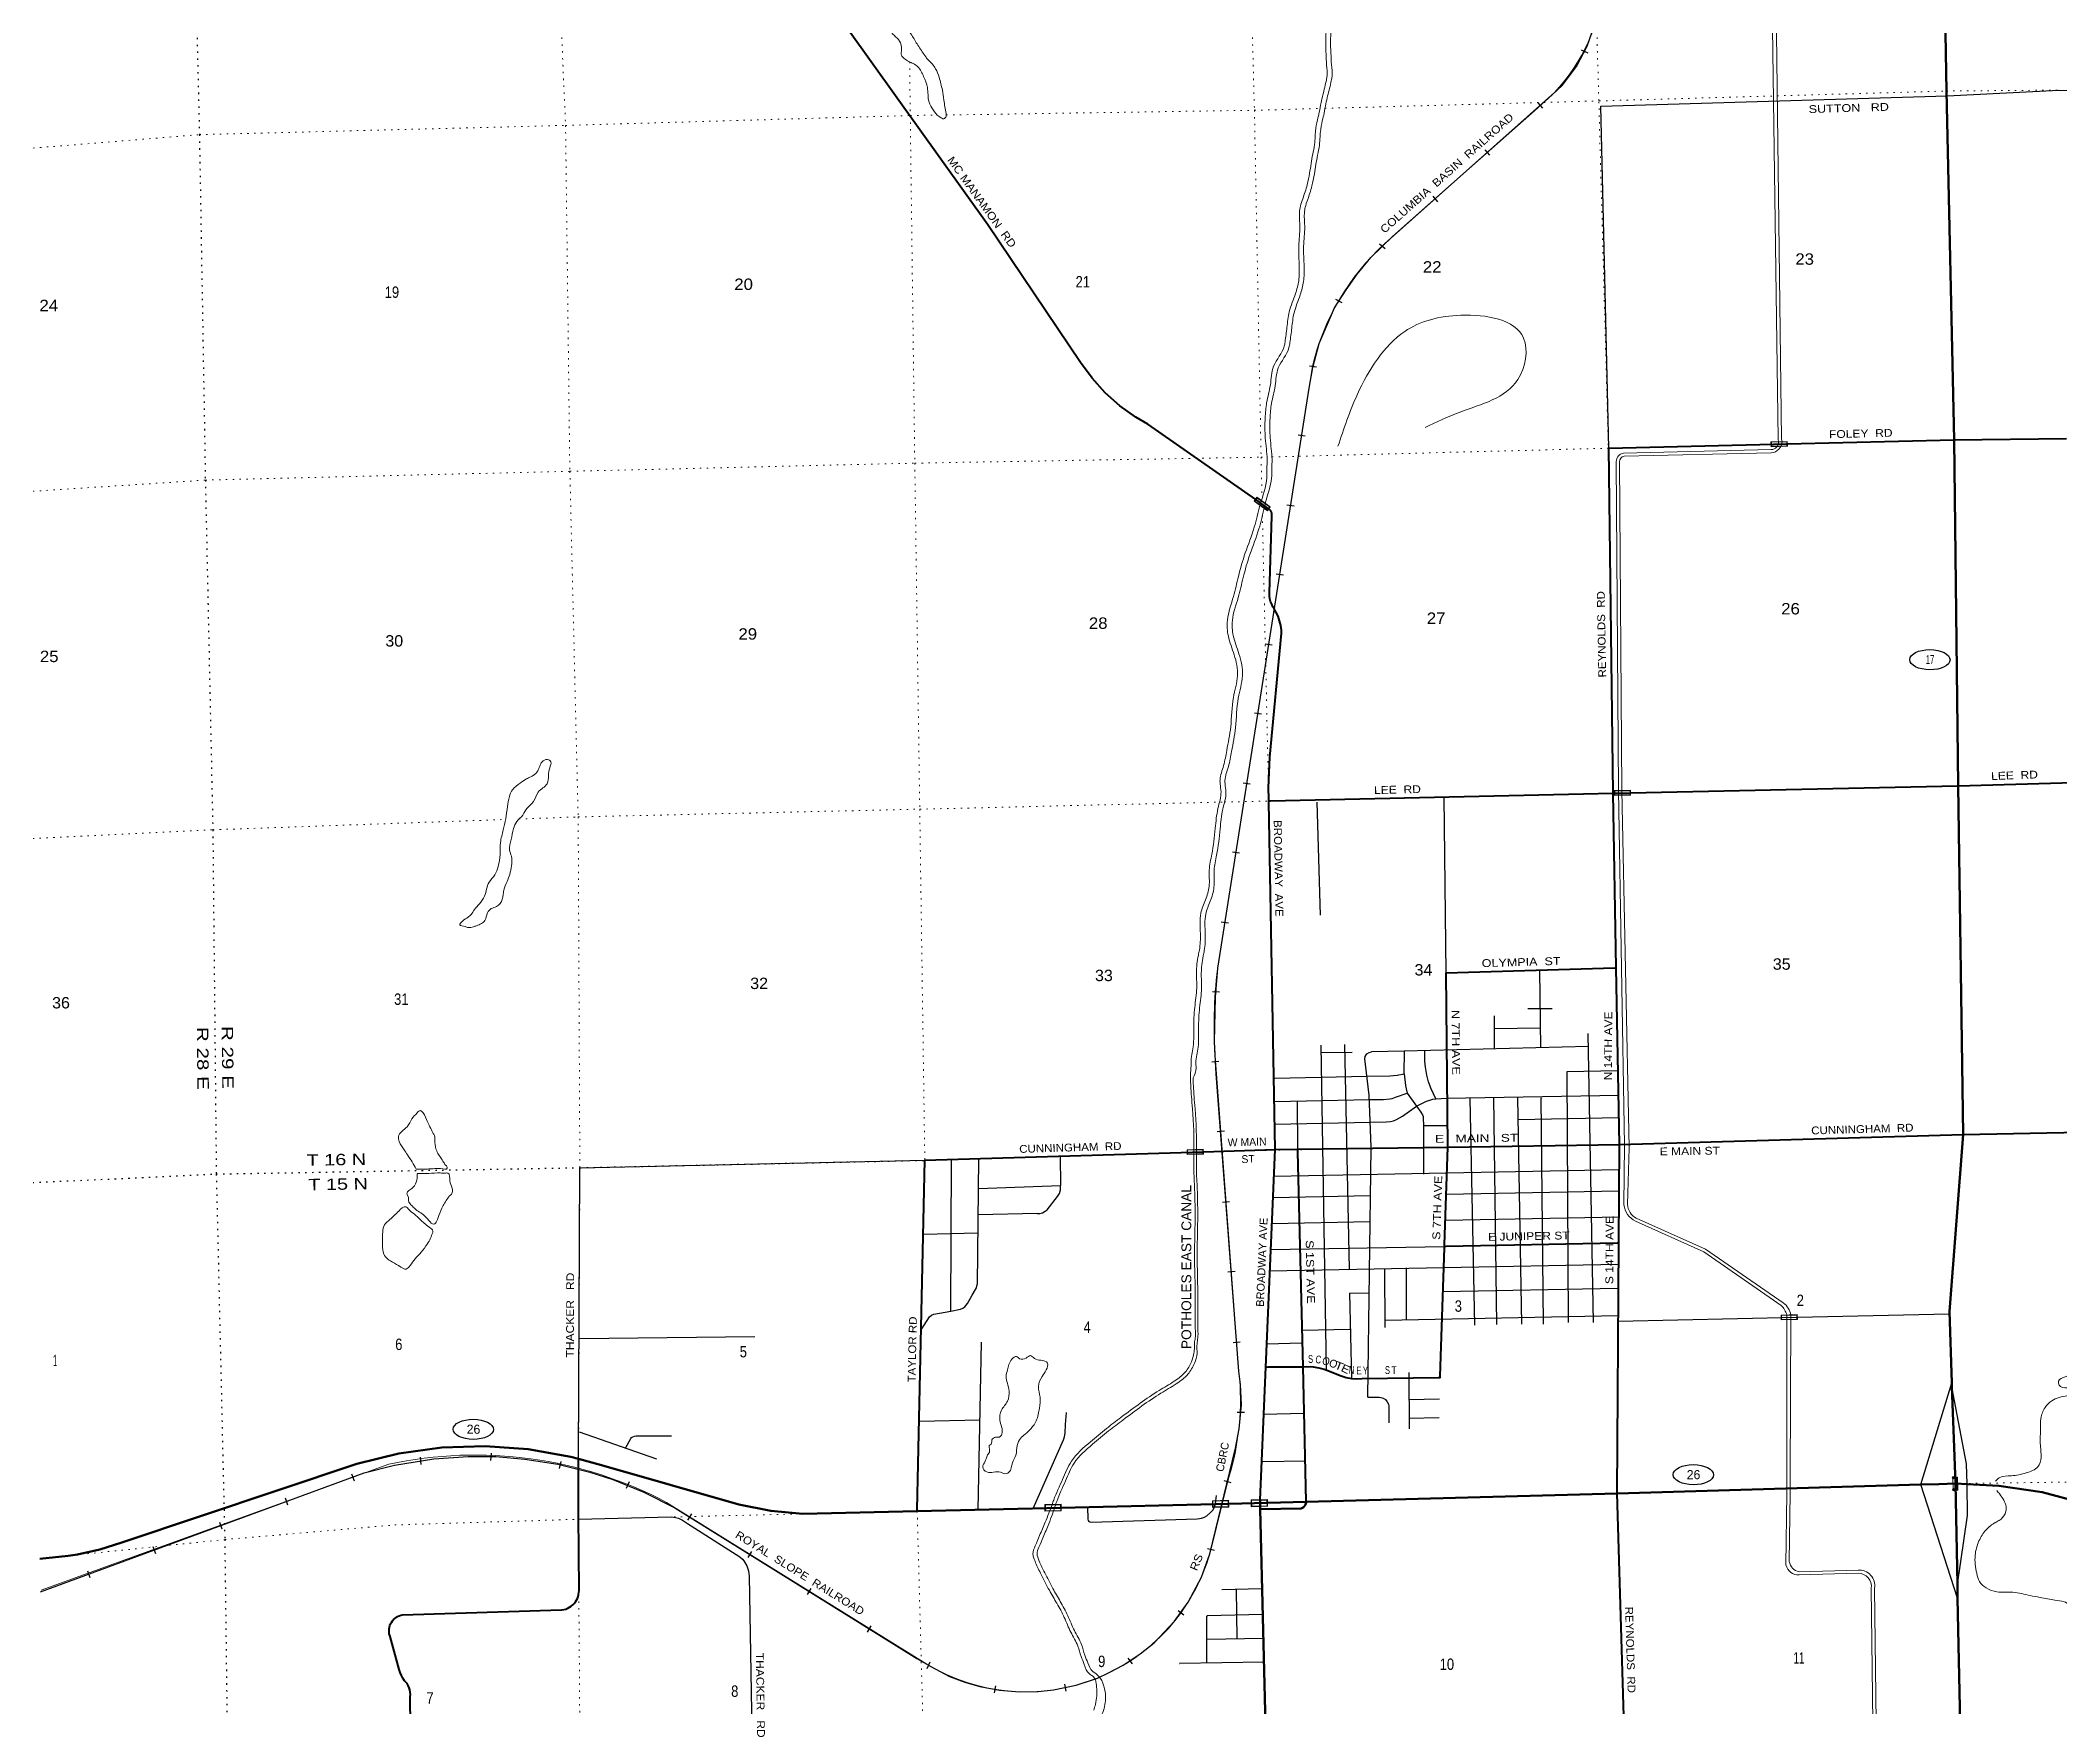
# Model space of a CAD drawing. Header units: feet. Extents: x 250644 to 505285, y -364975 to -177792.
# Drawn here: x 439955 to 470921, y -250820 to -225267 of the extents above; entities that cross this region are included whole.
import ezdxf
from ezdxf.enums import TextEntityAlignment as Align

# ---------------------------------------------------------------- set-up
doc = ezdxf.new("R2010")
doc.units = ezdxf.units.FT
doc.header["$LTSCALE"] = 70
doc.header["$PDMODE"] = 32
doc.header["$PDSIZE"] = 35
doc.linetypes.add('DOTTED', pattern=[1.5, 0.3, -1.2])
for name, color, linetype, lineweight in [('17', 7, 'Continuous', 25), ('23', 7, 'Continuous', 70), ('24', 7, 'Continuous', 25), ('26', 7, 'Continuous', 40), ('29', 7, 'Continuous', 25), ('31', 7, 'Continuous', 13), ('34', 7, 'Continuous', 25), ('39', 7, 'Continuous', 13), ('59', 7, 'Continuous', 13), ('6', 7, 'DOTTED', 25), ('61', 7, 'Continuous', 13), ('7', 7, 'DOTTED', 13)]:
    doc.layers.add(name, color=color, linetype=linetype, lineweight=lineweight)
for name, color, linetype in [('27', 7, 'Continuous'), ('30', 7, 'Continuous'), ('41', 7, 'Continuous')]:
    doc.layers.add(name, color=color, linetype=linetype)

msp = doc.modelspace()

# ---------------------------------------------------------------- linework, layer by layer
at = {"layer": '17'}
for centre in [(468931.8, -234764.68), (446593.51, -246567.73), (465303.78, -247263.91)]:
    msp.add_ellipse(centre, major_axis=(309.24, -1), ratio=0.500121, dxfattribs=at)
at = {"layer": '23'}
for p, q in [((469365.12, -236698.8), (469301.55, -231390.27)), ((469353.14, -248944.88), (469321.95, -247400.13)), ((458663.09, -247791.36), (458659.6, -247647.97)), ((459366.44, -247678.42), (464134.41, -247550.93)), ((459366.44, -247678.42), (459366.68, -247675.15)), ((458791.84, -253085.97), (458663.09, -247791.36))]:
    msp.add_line(p, q, dxfattribs=at)
for points in [[(469301.55, -231390.27), (469185.51, -226043.55), (469155, -224273.24)], [(469442.99, -242048.01), (469365.12, -236699.06), (469365.12, -236698.8)], [(469268.12, -245856.04), (469229.98, -244762.19), (469442.99, -242048.01)], [(469297.9, -246710.21), (469270.28, -245918.01), (469268.12, -245856.04)], [(469071.41, -247407.41), (469321.95, -247400.13), (469297.9, -246710.21)], [(439946.08, -248551.77), (440378.82, -248505.46), (440522.02, -248486.02), (440868.21, -248412.71), (441204.84, -248303.62), (444808.71, -247097.35), (445453.23, -246937.98), (446110.88, -246846.85), (446774.45, -246824.97), (447436.67, -246872.57), (448090.29, -246989.13), (448208.5, -247021.49)], [(453401.45, -247822.41), (451648.96, -247863.87), (451154.95, -247817.72), (450663.95, -247719.53), (448560.5, -247117.88), (448208.5, -247021.49)], [(464134.41, -247550.93), (468792.16, -247415.53), (469071.41, -247407.41)], [(471362.97, -247723.59), (471301.19, -247703.51), (470653.26, -247533.35), (469991.1, -247431.86), (469502.36, -247408.68), (469321.95, -247400.13)], [(453401.45, -247822.41), (455606.95, -247769.95), (458179.72, -247708.75), (458773.05, -247694.29), (459366.44, -247678.42)], [(458663.09, -247791.36), (459287.29, -247780.01), (459298.45, -247775.81), (459309.11, -247770.47), (459319.16, -247764.04), (459328.47, -247756.6), (459336.96, -247748.23), (459344.53, -247739.01), (459351.09, -247729.05), (459356.58, -247718.47), (459360.93, -247707.36), (459364.09, -247695.86), (459366.03, -247684.1), (459366.44, -247678.42)], [(469429.98, -252751.12), (469429.98, -252750.92), (469357.44, -249157.84), (469353.14, -248944.88)]]:
    msp.add_lwpolyline(points, dxfattribs=at)
at = {"layer": '24'}
for p, q in [((468792.16, -247415.53), (469268.12, -245856.04)), ((469357.44, -249157.84), (468792.16, -247415.53))]:
    msp.add_line(p, q, dxfattribs=at)
for points in [[(469502.36, -247408.68), (469491.43, -247095.08), (469270.28, -245918.01)], [(469353.14, -248944.88), (469508.83, -247889.56), (469502.36, -247408.68)]]:
    msp.add_lwpolyline(points, dxfattribs=at)
at = {"layer": '26'}
for p, q in [((466744.41, -231453.68), (469301.55, -231390.27)), ((469301.55, -231390.27), (471025.77, -231372.16)), ((464074.87, -236812.22), (464342.34, -236806.49)), ((464122.64, -239488.12), (464074.87, -236812.22)), ((469365.12, -236698.8), (471132.77, -236646.84)), ((464171.07, -242201.32), (464122.64, -239488.12)), ((464171.07, -242201.32), (469442.99, -242048.01)), ((469442.99, -242048.01), (471242.58, -242012.59)), ((458747.17, -245611.86), (458890.64, -242276.18)), ((464134.41, -247550.93), (464160.74, -243708.78)), ((458659.6, -247647.97), (458747.17, -245611.86)), ((459366.68, -247675.15), (459318.27, -245606.84))]:
    msp.add_line(p, q, dxfattribs=at)
for points in [[(458592.09, -232306.49), (456935.9, -231151.96), (456754.27, -231044.74), (456510.21, -230869.63), (456285.79, -230669.97), (456083.48, -230447.95), (455905.48, -230205.99), (454482.34, -228095), (451997.73, -224619.54)], [(464074.87, -236812.22), (464007.39, -231521.56), (466744.41, -231453.68)], [(458792.69, -236931.37), (458792.06, -236897.37), (458787.86, -236729.36), (458810.82, -236259.06), (458988.46, -234358.17), (458986.35, -234313.7), (458976.67, -234240.41), (458959.38, -234168.53), (458934.68, -234098.86), (458877.73, -233984.47), (458857.46, -233952.43), (458837.61, -233913.02), (458821.98, -233871.75), (458810.76, -233829.08), (458804.06, -233785.46), (458801.95, -233741.39), (458842.09, -232561.21), (458839.33, -232541.75), (458837.71, -232518.04), (458832.21, -232500.63), (458823.06, -232484.15), (458811.16, -232467.66), (458801.09, -232454.84), (458592.09, -232306.49)], [(458792.69, -236931.37), (458817.69, -236930.81), (464074.87, -236812.22)], [(464342.34, -236806.49), (469356.12, -236699.06), (469365.12, -236698.8)], [(458890.64, -242276.18), (458792.98, -236947.37), (458792.69, -236931.37)], [(461538.5, -242238.64), (461538.83, -242228.64), (461511.02, -239566.17), (464098.44, -239488.85), (464122.64, -239488.12)], [(453401.45, -247822.41), (453401.99, -247797.41), (453518.31, -242442.14), (457790.51, -242310.16)], [(457790.51, -242310.16), (458890.64, -242276.18), (459240.2, -242271.22)], [(459240.2, -242271.22), (461538.5, -242238.64), (464171.07, -242201.32)], [(459318.27, -245606.84), (459241.13, -242310.63), (459240.2, -242271.22)], [(461487.9, -243761.68), (461515.91, -243759.13), (464134.88, -243709.28), (464160.74, -243708.78), (464171.07, -242201.32)], [(461487.9, -243761.68), (461488.8, -243734.61), (461538.5, -242238.64)], [(459318.27, -245606.84), (459426.78, -245605.89), (459475.73, -245609.7), (459560.21, -245623.34), (459642.79, -245645.73), (459722.59, -245676.63), (459889.77, -245744.08), (459902.55, -245748.69), (459981.73, -245771.86), (460062.9, -245786.64), (460145.16, -245792.85), (460227.63, -245790.43), (461394.16, -245771.87), (461419.59, -245771.46), (461421.84, -245750.48), (461487.14, -243784.61), (461487.9, -243761.68)], [(458747.17, -245611.86), (458780.65, -245611.57), (459318.27, -245606.84)], [(445662.02, -253427.97), (445623.75, -250697.14), (445627.27, -250668.91), (445628.3, -250633.69), (445625.65, -250598.55), (445619.34, -250563.88), (445609.44, -250530.06), (445596.06, -250497.46), (445579.34, -250466.44), (445557.95, -250443.93), (445540.43, -250422.56), (445513.28, -250383.21), (445490.39, -250341.24), (445472.01, -250297.11), (445458.35, -250251.3), (445316.7, -249744.96), (445311.91, -249730.61), (445305.68, -249705.09), (445302.16, -249679.05), (445301.37, -249652.79), (445303.33, -249626.59), (445308.02, -249600.74), (445315.39, -249575.52), (445325.35, -249551.21), (445337.8, -249528.08), (445352.6, -249506.37), (445369.58, -249486.33), (445388.57, -249468.17), (445409.36, -249452.1), (445431.7, -249438.28), (445455.37, -249426.88), (445480.11, -249418.02), (445505.63, -249411.79), (447946.68, -249337.27), (447952.34, -249336.67), (447982.96, -249331.49), (448012.87, -249323.13), (448041.74, -249311.7), (448069.26, -249297.31), (448095.12, -249280.12), (448119.05, -249260.33), (448140.78, -249238.14), (448160.06, -249213.8), (448176.7, -249187.57), (448190.51, -249159.76), (448201.33, -249130.65), (448209.05, -249100.57), (448213.58, -249069.85), (448214.88, -249038.82), (448206.5, -247872.81), (448208.48, -247030.38), (448208.5, -247021.49)], [(464296.36, -252847.11), (464296.36, -252847.08), (464134.41, -247550.93)]]:
    msp.add_lwpolyline(points, dxfattribs=at)
at = {"layer": '29'}
for p, q in [((461511.02, -239566.17), (461482.87, -236870.69)), ((459528.25, -236947.23), (459578.7, -238681.77)), ((462942.79, -239529.41), (462957.89, -240718.29)), ((462247.3, -240228.4), (462249.38, -240734.24)), ((463141.21, -240117.25), (462767.72, -240119.81)), ((462954.26, -240415.25), (462247.66, -240426.73)), ((463773.88, -244930.21), (463692.79, -240499.44)), ((459591.17, -240677.96), (459672.27, -245654.87)), ((460071.1, -240790.22), (459595.11, -240793.48)), ((459952.16, -240668.03), (460024.17, -244111.81)), ((460871.56, -241115.5), (460873.64, -240769.3)), ((458885.14, -241179.84), (460298.52, -241152.93)), ((463369.11, -241077.75), (464140.47, -241063.06)), ((463387.4, -244930.18), (463369.11, -241077.75)), ((458886.69, -241539.14), (460337.15, -241511.53)), ((460916.85, -241410.03), (461056.84, -241609.81)), ((461357.19, -241496.94), (461520.88, -241490.95)), ((461520.88, -241490.95), (464167.97, -241440.56)), ((461954.36, -244969.08), (461882.13, -241496.09)), ((462288.33, -244962.38), (462245.75, -241479.89)), ((462674.24, -244955.13), (462611.48, -241481.8)), ((462611.15, -241816.36), (464168.01, -241786.72)), ((458887.06, -241886.69), (460350.71, -241858.83)), ((461167.49, -241915.21), (461165.59, -242655.45)), ((461535.53, -241912.69), (461167.49, -241915.21)), ((453915.75, -244753.31), (453926.27, -242429.54)), ((455595.72, -242377.96), (455598.39, -242830.59)), ((458872.96, -242684.35), (464166.5, -242583.59)), ((454340.12, -242873.84), (455598.4, -242830.59)), ((458859.02, -243011.38), (460353.85, -242982.92)), ((461515.64, -242960.81), (464162.73, -242910.42)), ((455242.44, -243260.04), (454334.55, -243278.77)), ((458841.85, -243410.56), (460348.62, -243381.88)), ((461505.18, -243359.87), (464171.61, -243309.11)), ((453496.87, -243573.57), (454328.91, -243552.25)), ((458824.65, -243810.36), (461487.9, -243761.68)), ((458804.8, -244134.68), (464153.76, -244032.86)), ((460569.37, -244101.51), (460573.11, -245006.94)), ((460898.33, -244088.85), (460901.63, -244889.9)), ((460031.86, -244479.27), (460332.79, -244473.54)), ((460031.86, -244479.27), (460059.18, -245785.94)), ((461466.88, -244451.94), (464143.35, -244401)), ((460577.26, -244891.38), (464152.97, -244823.31)), ((448223.46, -245173.68), (450909.94, -245144.03)), ((454337.95, -247800.13), (454386.84, -245232.57)), ((458758.45, -245256.23), (459306.05, -245240.3)), ((459307.19, -245045.26), (460036.26, -245030.79)), ((460939.99, -245698.13), (460943.54, -246560.67)), ((460941.68, -246107.69), (461410.86, -246098.76)), ((453434.16, -246440.02), (454362.35, -246422.02)), ((458708.78, -246334.61), (459334.4, -246322.07)), ((460942.72, -246395.49), (461408.54, -246386.62)), ((448215.92, -246607.54), (449401.64, -247019.19)), ((455178.49, -247780.14), (455643.58, -246730.69)), ((458699.59, -247062.76), (459351.38, -247049.69)), ((448206.47, -247943.87), (449630.54, -247911.56)), ((456015.38, -247756.96), (456016.81, -247946.65)), ((456067.51, -247989.2), (457693.76, -247941.45)), ((450826.76, -248817.61), (450880.35, -252060.61)), ((458681.71, -249013.12), (458070.87, -249027.59)), ((458308.36, -249780.78), (458297.39, -249021.41)), ((457845.47, -250148.88), (457843.84, -249428.87)), ((458711.3, -249773.84), (457845.56, -249788.75))]:
    msp.add_line(p, q, dxfattribs=at)
for points in [[(464007.39, -231521.56), (463885.93, -226277.52), (469196.32, -226118.7), (470914.65, -226028.93)], [(470914.65, -226028.93), (474595.5, -226172.03), (480119.26, -226242.89)], [(460265.84, -240888.24), (460270.42, -240851.86), (460284.84, -240823.03), (460299.25, -240808.61), (460332.18, -240788.02), (460367.5, -240780.95)], [(460313.32, -246076.65), (460363.43, -242251.55), (460365.33, -242233.42), (460334.54, -241444.67), (460265.84, -240888.24)], [(463695.26, -240696.88), (460871.09, -240769.37), (460367.5, -240780.95)], [(461357.19, -241496.94), (461283.29, -241344.12), (461244.17, -241239.08), (461215.35, -241138.15), (461194.77, -241014.58), (461188.59, -240919.83), (461184.47, -240765.36)], [(460298.52, -241152.93), (460651.28, -241144.33), (460762.45, -241134.04), (460871.56, -241115.5)], [(460871.56, -241115.5), (460890.08, -241296.75), (460900.38, -241348.24), (460916.85, -241410.03)], [(459240.54, -242285.63), (459240.27, -242274.15), (459231.88, -241535.59), (459233.87, -241531.55)], [(460337.15, -241511.53), (460550.4, -241510.95), (460649.22, -241500.65), (460686.28, -241492.41), (460735.68, -241475.94), (460916.85, -241410.03)], [(461056.84, -241609.81), (461213.29, -241535.67), (461262.7, -241517.13), (461308.51, -241504.78), (461357.19, -241496.94)], [(463003.7, -244955.73), (462971.2, -241485.75), (462971.22, -241489.78)], [(460350.71, -241858.83), (460593.64, -241852.85), (460659.51, -241848.73), (460706.86, -241836.37), (460750.09, -241817.84), (460842.73, -241764.29), (461056.84, -241609.81)], [(461056.84, -241609.81), (461127.35, -241702.51), (461151.53, -241743.69), (461159.26, -241772.53), (461161.32, -241792.1), (461167.49, -241915.21)], [(448208.54, -247005.38), (448228.06, -242555.3), (453518.31, -242442.14)], [(454342.63, -242416.67), (454319.31, -244347.43), (454319.31, -244347.43)], [(455242.44, -243260.04), (455283.26, -243257.52), (455324.44, -243245.16), (455363.55, -243222.5), (455392.38, -243201.91), (455555.01, -242995.94), (455585.89, -242948.57), (455598.25, -242892.96), (455598.4, -242830.59)], [(453915.75, -244753.31), (454065.55, -244724), (454102.6, -244711.64), (454129.37, -244686.93), (454172.6, -244635.43), (454246.71, -244509.79), (454294.06, -244423.29), (454308.48, -244396.51), (454319.31, -244347.43)], [(453462.34, -245041.19), (453589.98, -244843.46), (453618.81, -244818.75), (453657.92, -244800.21), (453915.75, -244753.31)], [(464152.59, -244906.35), (466897.17, -244846.9), (469228.17, -244796.41)], [(460313.32, -246076.65), (460483.53, -246074.12), (460512.35, -246078.24), (460548.38, -246091.62), (460582.35, -246112.22), (460609.11, -246146.21), (460628.67, -246182.25), (460634.84, -246210.06), (460635.87, -246470.6)], [(455643.58, -246730.69), (455660.54, -246680.7), (455668.26, -246625.1), (455676.5, -246495.34), (455688.85, -246312.02)], [(448930.02, -246855.76), (449007.23, -246706.43), (449020.61, -246693.04), (449039.14, -246682.74), (449065.9, -246672.45), (449092.67, -246669.36), (449634.12, -246669.36)], [(457693.76, -247941.45), (457730.59, -247937.13), (457763.53, -247929.92), (457806.76, -247915.5), (457844.85, -247892.84), (457905.58, -247840.32), (457934.41, -247806.34), (457953.96, -247770.29), (457974.55, -247708.5), (457981.76, -247665.25), (457992.05, -247581.83)], [(449630.54, -247911.56), (449694.85, -247919.61), (449741.18, -247931.97), (449799.85, -247960.81), (449881.17, -248010.24), (450679.97, -248521.05), (450720.11, -248558.13), (450740.7, -248584.91), (450787.02, -248661.11), (450812.76, -248739.38), (450826.76, -248817.61)], [(456016.81, -247946.65), (456021.33, -247965.96), (456034.71, -247981.41), (456048.09, -247987.59), (456067.51, -247989.2)], [(458702.39, -249407.51), (457849.87, -249428.84), (457847.87, -249430.86)], [(458720.1, -250136), (457426.17, -250157.83), (457428.17, -250157.82)]]:
    msp.add_lwpolyline(points, dxfattribs=at)
at = {"layer": '31'}
for p, q in [((466648.51, -244814.45), (466898.44, -244808.63)), ((466898.44, -244808.63), (466900.19, -244883.61))]:
    msp.add_line(p, q, dxfattribs=at)
msp.add_lwpolyline([(466900.19, -244883.61), (466650.26, -244889.43), (466648.51, -244814.45)], dxfattribs=at)
msp.add_lwpolyline([(466658.06, -244881.24), (466656.69, -244822.25), (466890.63, -244816.81), (466892, -244875.8)], close=True, dxfattribs=at)
at = {"layer": '34'}
for p, q in [((463585.29, -225409.32), (463684.1, -225459.04)), ((462918.63, -226223.1), (462992.16, -226305.73)), ((462105.75, -226942.95), (462179.28, -227025.58)), ((461306.49, -227657.66), (461380.02, -227740.29)), ((460493.16, -228386.72), (460576.22, -228459.78)), ((459818.79, -229233.7), (459915.53, -229287.32)), ((459417.74, -230255.38), (459527, -230272.58)), ((459242.68, -231314.96), (459351.94, -231332.16)), ((459071.31, -232387.15), (459180.57, -232404.34)), ((458907.21, -233446.73), (459016.47, -233463.92)), ((458735.84, -234518.91), (458845.1, -234536.11)), ((458571.73, -235578.49), (458681, -235595.69)), ((458400.36, -236650.68), (458509.63, -236667.87)), ((458236.26, -237710.26), (458345.53, -237727.45)), ((458064.89, -238782.44), (458174.16, -238799.64)), ((457929, -239851.82), (458039.5, -239856.83)), ((457919.33, -240930.29), (458029.63, -240921.94)), ((458002.91, -241999.24), (458113.2, -241990.89)), ((458082.31, -243082.13), (458192.6, -243073.77)), ((458165.88, -244151.08), (458276.18, -244142.72)), ((458245.28, -245233.96), (458355.57, -245225.61)), ((458308.29, -246303.17), (458418.9, -246302.97)), ((445778.38, -246996.68), (445788.84, -247106.8)), ((446866.91, -246933.9), (446859.06, -247044.23)), ((447935.73, -247060.14), (447909.79, -247167.67)), ((444728.12, -247251.9), (444765.81, -247355.89)), ((448983.63, -247374.07), (448940.31, -247475.84)), ((458103.16, -247354.06), (458210.45, -247380.96)), ((443706.44, -247619.48), (443744.14, -247723.47)), ((442701.45, -247991.04), (442739.14, -248095.02)), ((449937.95, -247866.18), (449879.59, -247960.14)), ((441681.45, -248365.9), (441719.14, -248469.89)), ((450859.89, -248441.3), (450801.53, -248535.26)), ((457853.39, -248395.99), (457960.68, -248422.89)), ((440675.58, -248736.19), (440713.28, -248840.18)), ((451771.59, -249007.77), (451713.22, -249101.73)), ((452690.59, -249582.89), (452632.23, -249676.85)), ((457401.81, -249345.95), (457490.5, -249412.04)), ((453597.26, -250140.81), (453546.67, -250239.18)), ((456630.11, -250077.9), (456700.32, -250163.38)), ((454602.28, -250501.27), (454580.73, -250609.76)), ((455658.63, -250475.49), (455680.83, -250583.85))]:
    msp.add_line(p, q, dxfattribs=at)
at = {"layer": '34', "lineweight": 13}
for p, q in [((463175.33, -226066.29), (460568.72, -228385.78)), ((459462.56, -230261.86), (458008.15, -239503.95)), ((445297.04, -247102.57), (439965.31, -249035.33)), ((458182.91, -247301.64), (457892.36, -248460.55)), ((453549.97, -250168.21), (449556.55, -247687.7))]:
    msp.add_line(p, q, dxfattribs=at)
at = {"layer": '34'}
msp.add_lwpolyline([(439955.83, -249058.19), (444919.11, -247237.13), (445386.22, -247116.65), (445988.42, -247018.55), (446515, -246982.12), (446939.32, -246983.52), (447384.68, -247022.76), (447891.65, -247104.04), (448383.21, -247223.15), (448733.33, -247338.07), (449210.88, -247532.85), (449682.76, -247772.59), (453397.41, -250083.33), (453609.74, -250206.63), (453896.97, -250356.98), (454130.02, -250444.16), (454363.89, -250511.43), (454662.89, -250569.58), (454972.4, -250593.4), (455258.1, -250587.8), (455489.8, -250562.73), (455841.4, -250491.8), (456164.21, -250381.79), (456336.47, -250303.31), (456560.54, -250185.59), (456818.24, -250010.42), (457033.91, -249842.26), (457346.22, -249510.13), (457556.29, -249215.85), (457762.16, -248833.27), (457890.71, -248478.75), (458280.5, -246854.4), (458340.56, -246561.65), (458374.18, -246194.49), (458359.47, -245882.68), (458335.54, -245676.8), (457988.34, -241115.2), (457963.19, -240624.75), (457977.9, -239938.77), (458010.08, -239494.49), (459411.08, -230598.32), (459467.99, -230283.17), (459567.43, -229914.6), (459802.71, -229370.87), (459977.78, -229091.99), (460150.03, -228849.55), (460358.71, -228598.7), (460690.62, -228274.99), (461867.04, -227232.35), (462865.6, -226345.28), (463137.97, -226102.15), (463291.35, -225958.49), (463509.82, -225667), (463677.88, -225353.09), (463750.7, -225137.29)], dxfattribs=at)
at = {"layer": '34', "lineweight": 13}
msp.add_lwpolyline([(457976.26, -240906.89), (457974.29, -240912.94), (458336.14, -245690.69)], dxfattribs=at)
for centre, radius, start, end in [((461102.45, -224122.39), 2841.76, 316.83923, 354.48505), ((463088.35, -231135.53), 3729.57, 132.49946, 166.45228), ((465071.38, -240378.59), 7117.18, 172.94098, 184.30575), ((454274.85, -246117.15), 4083.62, 343.13855, 5.99444), ((446622.18, -253252.37), 6290.95, 62.19641, 102.16003), ((455070.82, -247660.62), 2932.74, 238.76328, 344.17153)]:
    msp.add_arc(centre, radius, start, end, dxfattribs=at)
msp.add_spline([(459854.43, -231491.44), (460153.92, -230692.52), (460877.7, -229731.33), (461738.74, -229481.66), (462699.62, -229831.19), (462612.26, -230467.83), (461726.26, -230967.15), (461189.67, -231204.33)], degree=3, dxfattribs=at)
at = {"layer": '39'}
for p, q in [((466498.8, -231543.36), (464233.57, -231595.54)), ((466499.95, -231593.35), (464241.54, -231645.37)), ((464121.15, -231725.87), (464154.99, -236770.55)), ((464171.17, -231728.29), (464204.99, -236769.38)), ((466927.53, -248750.67), (467831.64, -248725.31)), ((466928.93, -248800.65), (467833.04, -248775.29)), ((468033.33, -249003.56), (468069.25, -252018.18)), ((468083.33, -249002.96), (468119.25, -252017.58))]:
    msp.add_line(p, q, dxfattribs=at)
for points in [[(466508.23, -224327.44), (466606.82, -231383.74), (466610.7, -231421.47)], [(466570.73, -224326.39), (466656.82, -231383.17), (466665.7, -231418.28)], [(464154.99, -236770.55), (464247.15, -242208.72), (464240.61, -243123.03)], [(464204.99, -236769.38), (464317.91, -242253.18), (464295.77, -243118.55)], [(464414.8, -243377.02), (465466.87, -243848.14), (466651.89, -244667.18)], [(464429.07, -243328.64), (465491.51, -243804.39), (466684.08, -244628.65)], [(466738.62, -244811.74), (466739.45, -247342.64), (466737.16, -247549.31), (466725.05, -248644.85)], [(466797.47, -244814.03), (466789.45, -247343.03), (466787.17, -247549.24), (466775.63, -248592.83)]]:
    msp.add_lwpolyline(points, dxfattribs=at)
for centre, radius, start, end in [((464255.75, -231728.32), 134.62, 99.4833, 178.95593), ((466489.88, -231422.86), 120.83, 274.23533, 0.65978), ((466482.08, -231410.43), 183.79, 275.57961, 357.55491), ((464251.01, -231724.72), 79.92, 96.80279, 182.55806), ((464561.45, -243089.72), 322.56, 185.92691, 242.95887), ((464535.1, -243114.03), 239.38, 181.08236, 243.70708), ((466517.61, -244857.83), 283.26, 8.89666, 54.0075), ((466376.31, -244930.8), 381.37, 18.19214, 43.72997), ((466915.93, -248606.36), 194.72, 191.39956, 273.82813), ((466961.09, -248566.36), 187.34, 188.12175, 259.68095), ((467844.11, -248966.91), 241.92, 351.42898, 92.9557), ((467830.48, -248979.54), 204.27, 353.24684, 89.28226)]:
    msp.add_arc(centre, radius, start, end, dxfattribs=at)
for points in [[(459739.14, -224465.15), (459698.78, -224677.63), (459688.34, -224951.4), (459667.72, -225201.08), (459666.35, -225309.76), (459666.77, -225380.2), (459671.3, -225466.71), (459680.38, -225643.77), (459687.41, -225812.78), (459677.71, -225871.2), (459652.26, -225984.05), (459595.39, -226221.87), (459568.12, -226366.93), (459540.69, -226485.83), (459509.56, -226659.09), (459504.02, -226741.64), (459494.7, -226864.46), (459467.45, -227013.55), (459418.92, -227301.62), (459381.8, -227480.96), (459314.74, -227694.68), (459279.24, -227807.59), (459263.75, -227906.29), (459269.04, -228121.61), (459252.73, -228421.58), (459260.62, -228735.49), (459251.86, -228952.9), (459202.78, -229148.4), (459107.98, -229428.7), (459071.22, -229668.41), (459057.81, -229779.18), (459042.4, -229891.97), (459030.72, -229954.43), (458867.78, -230265.31), (458817.21, -230549.37), (458760.56, -230823.41), (458737.83, -231057), (458739.67, -231366.92), (458767.74, -231696.82), (458764.53, -231833.69), (458761.32, -231970.57), (458654.93, -232396.15)], [(459813.82, -224463.68), (459773.4, -224689.03), (459763.22, -224955.92), (459742.68, -225204.64), (459741.35, -225310.01), (459741.76, -225378.01), (459746.2, -225462.83), (459755.3, -225640.29), (459762.67, -225817.41), (459751.35, -225885.6), (459725.32, -226001.02), (459668.76, -226237.53), (459641.55, -226382.29), (459614.18, -226500.9), (459584.11, -226668.26), (459578.83, -226746.99), (459569.19, -226874.07), (459541.32, -227026.52), (459492.65, -227315.46), (459454.48, -227499.83), (459386.29, -227717.15), (459352.47, -227824.75), (459338.89, -227911.22), (459344.09, -228122.73), (459327.78, -228422.68), (459335.66, -228736.06), (459326.49, -228963.65), (459274.79, -229169.58), (459181.12, -229446.53), (459145.53, -229678.6), (459132.2, -229788.76), (459116.46, -229903.95), (459102.37, -229979.28), (458939.59, -230289.86), (458890.87, -230563.54), (458834.82, -230834.67), (458812.85, -231060.42), (458814.65, -231363.51), (458842.81, -231694.51), (458839.51, -231835.45), (458836.1, -231980.68), (458743.79, -232349.48), (458720.65, -232442.73)], [(452971.29, -224599.99), (453098.32, -224784.29), (453167.66, -224956.97), (453305.55, -225167.49), (453398.9, -225321.92), (453506.35, -225482.3), (453536.76, -225526.4), (453575.19, -225568.44), (453684.49, -225702.65), (453737.51, -225833.16), (453786.9, -226030.1), (453811.92, -226182.91), (453843.26, -226386), (453845.54, -226430.27), (453807.58, -226468.72), (453753.19, -226444.89), (453737.05, -226434.92), (453644.01, -226332.82), (453583.02, -226212.42), (453557.58, -225989.17), (453500.33, -225822.46), (453413.04, -225674.03), (453340.4, -225622.13), (453273.89, -225590.31), (453201.27, -225542.43), (453160.81, -225496.38), (453162.31, -225409.83), (453131.38, -225277.18), (453046.46, -225189.11), (452999.86, -225124.98), (452989.6, -225088.82), (452976.82, -224966.12), (452956.03, -224849.51), (452913.46, -224785.36), (452903.34, -224773.34), (452852.65, -224697.16), (452809.3, -224637.66), (452773.1, -224604.82)], [(458654.93, -232396.15), (458570.93, -232734.43), (458432.59, -233127.69), (458328.21, -233486.53), (458251.66, -233792.88), (458159.37, -234157.69), (458172.89, -234405.16), (458263, -234690.42), (458313.12, -235010.13), (458250.78, -235342.56), (458209.24, -235793.62), (458149.11, -236158.24), (458100.23, -236387.96), (458045.28, -236609.66), (458047.66, -236672.03), (458060.4, -236788.69), (458013.7, -237046.57), (457973.29, -237348.69), (457919.4, -237749.5), (457880.64, -237991.23), (457878.11, -238242.82), (457823.05, -238446.41), (457751.94, -238654.11), (457743.71, -238962.09), (457729.15, -239217.77), (457713.53, -239294.33), (457692.26, -239435.34), (457682.97, -239564.2), (457688.18, -239765.42), (457661.78, -240057.4), (457641.56, -240375.5), (457633.44, -240701.58), (457600.7, -240941.27), (457601, -240992.45)], [(458720.65, -232442.73), (458642.86, -232755.96), (458504.03, -233150.63), (458400.63, -233506.1), (458324.4, -233811.17), (458234.88, -234165.01), (458247.26, -234391.61), (458336.22, -234673.22), (458389.21, -235011.27), (458325.14, -235352.93), (458283.68, -235803.17), (458222.83, -236172.15), (458173.33, -236404.79), (458120.63, -236617.4), (458122.5, -236666.52), (458136.14, -236791.36), (458087.81, -237058.23), (458047.62, -237358.66), (457993.6, -237760.44), (457955.58, -237997.58), (457953.01, -238253.15), (457894.81, -238468.37), (457826.61, -238667.57), (457818.65, -238965.22), (457803.72, -239227.45), (457787.4, -239307.43), (457766.86, -239443.64), (457758.04, -239565.93), (457763.27, -239767.83), (457736.57, -240063.16), (457716.5, -240378.81), (457708.31, -240707.61), (457675.73, -240946.15), (457676.41, -241061.58), (457635.14, -241175.76)], [(446563.35, -238672.64), (446611.13, -238597.89), (446686.97, -238508.9), (446766.64, -238389.7), (446835.72, -238177.98), (446923.45, -238062.75), (446972.95, -237937.69), (447003.99, -237750.34), (447010.95, -237567.16), (447054.02, -237375.71), (447091.19, -237204.43), (447118.21, -237017.1), (447147.45, -236863.98), (447193.04, -236759.06), (447315.01, -236655.71), (447409.08, -236592.78), (447475.2, -236560.2), (447513.26, -236539.85), (447581.17, -236471.03), (447612.9, -236398.39), (447648.67, -236331.77), (447730.84, -236295.07), (447783.29, -236328.98), (447765.75, -236421.66), (447746.35, -236538.5), (447725.01, -236667.43), (447591.13, -236794.99), (447519.65, -236940.31), (447419.77, -237041.52), (447354.08, -237146.55), (447262.25, -237247.71), (447212.64, -237354.67), (447173.46, -237523.95), (447148.26, -237681.08), (447178.99, -237779.51), (447177.84, -237924.43), (447152.5, -238057.4), (447110.95, -238166.32), (447063.51, -238299.43), (447049.9, -238378), (447038.21, -238438.44), (446950.46, -238551.65), (446870.26, -238582.3), (446812.36, -238645.03), (446770.86, -238764.01), (446718.91, -238812.61), (446642.74, -238845.26), (446596.62, -238861.62), (446516.3, -238872.15), (446467.98, -238856.33), (446387.45, -238830.63), (446427.31, -238774.05), (446515.36, -238713.17), (446563.35, -238672.64)], [(457652.14, -245339.87), (457655.97, -245226.74), (457666.84, -245142.47), (457663.28, -244983.66), (457663.28, -244914.95), (457665.5, -244635.86), (457664.81, -244487.6), (457655.76, -243775.55), (457659.18, -243609.81), (457662.26, -243117.68), (457658.17, -242933.47), (457643.79, -242603.47), (457644.48, -242316.02), (457623.69, -241653.57), (457607.1, -241461.26), (457599.92, -241350.28), (457597.62, -241308.6), (457595.29, -241279.99), (457601, -240992.45)], [(457691.97, -245345.77), (457695.89, -245229.98), (457706.9, -245144.59), (457703.28, -244983.22), (457703.28, -244915.11), (457705.5, -244635.92), (457704.81, -244487.26), (457695.76, -243775.71), (457699.18, -243610.35), (457702.26, -243117.36), (457698.15, -242932.15), (457683.79, -242602.65), (457684.48, -242315.44), (457663.63, -241651.23), (457646.98, -241458.24), (457639.84, -241347.9), (457637.54, -241305.88), (457635.29, -241278.29), (457635.14, -241175.1)], [(445716.36, -242576.64), (445657.44, -242467.55), (445582.43, -242357.29), (445533.74, -242279.08), (445458.66, -242154.74), (445446.14, -242076.32), (445577.87, -241926.63), (445653.52, -241805.44), (445733.35, -241712.4), (445783.39, -241679.91), (445799.51, -241687.86), (445874.61, -241814.22), (445929.55, -241930.63), (445974.3, -242020.94), (445996.64, -242061.06), (446005.31, -242167.67), (446032.2, -242298.34), (446072.82, -242370.55), (446115.41, -242436.72), (446137.72, -242470.8), (446168.12, -242514.91), (446182.27, -242528.91), (446192.9, -242564.13), (446092.82, -242568.68), (445976.81, -242572.09), (445891.51, -242575.51), (445817.58, -242575.51), (445716.36, -242576.64)], [(446227.18, -242987.52), (446131.61, -243137), (446066.55, -243290.73), (446043.67, -243351.75), (446001.73, -243418.5), (445851.24, -243297.62), (445766.47, -243235.72), (445695.82, -243181.79), (445651.34, -243135.76), (445606.81, -243081.68), (445592.2, -242989.18), (445577.83, -242936.94), (445593.78, -242916.72), (445649.81, -242876.14), (445717.54, -242777.14), (445735.11, -242649.38)], [(445734.85, -242646.22), (445910.84, -242642.63), (446087.13, -242635.81), (446169.02, -242636.94), (446205.41, -242636.94), (446233.85, -242756.03), (446268.68, -242868.53), (446257.17, -242961.18), (446227.18, -242987.52)], [(445889.34, -243723.56), (445796.23, -243849.38), (445700.39, -243952.58), (445624.64, -244055.66), (445564.68, -244110.34), (445480.09, -244078.63), (445356.93, -244001.6), (445288.5, -243961), (445221.7, -243878.87), (445200.83, -243748.17), (445203.83, -243577.09), (445231.12, -243434.04), (445315.03, -243351.04), (445450.89, -243219.43), (445559.03, -243156.42), (445607.51, -243198.4), (445690.32, -243270.37), (445781.22, -243350.35), (445841.83, -243406.35), (445918.56, -243468.3), (445975.18, -243528.34), (445975.22, -243534.38), (445967.32, -243558.58), (445937.65, -243637.24), (445887.93, -243726.08)], [(454480.24, -246959.95), (454511.26, -246902.28), (454518.73, -246805.63), (454522.74, -246805.61), (454548.43, -246730.99), (454604.45, -246690.42), (454662.7, -246686.06), (454698.61, -246641.57), (454695.93, -246528.88), (454669.2, -246426.4), (454694.42, -246273.3), (454786.03, -246133.9), (454811.27, -245984.82), (454784.4, -245858.19), (454765.7, -245755.65), (454785.2, -245654.91), (454852.57, -245493.52), (454924.66, -245450.83), (454971.08, -245484.78), (455071.49, -245474.13), (455139.59, -245437.51), (455200.13, -245481.44), (455298.76, -245509.04), (455399.48, -245550.72), (455380.02, -245657.5), (455316.31, -245758.5), (455260.94, -245909.76), (455286.03, -246074.65), (455274.97, -246241.76), (455227.88, -246435.24), (455148.21, -246554.44), (455056.29, -246641.51), (454986.34, -246706.32), (454936.74, -246813.27), (454913.51, -246962.34), (454861.95, -247079.36), (454808.57, -247226.59), (454726.29, -247245.18), (454679.96, -247225.32), (454573.46, -247225.94), (454466.93, -247220.52), (454406.19, -247144.39), (454443.86, -247057.64), (454457.7, -247019.32), (454481.44, -246956.79)], [(457652.14, -245339.87), (457645.15, -245396.84), (457607.78, -245533.91), (457516.24, -245685.38), (457342.28, -245831.29), (457112.03, -245971.49), (456819.81, -246168.41), (456525.7, -246385.45), (456305.66, -246553.77), (456057.7, -246758.48), (455766.09, -247058.03), (455631.09, -247336.54), (455494.33, -247655.32), (455472.88, -247718.45)], [(457692.02, -245345.51), (457694.91, -245404.41), (457654.18, -245553.8), (457554.74, -245718.35), (457371.51, -245872.03), (457139.02, -246013.6), (456848.64, -246209.28), (456555.74, -246425.43), (456336.78, -246592.92), (456091.63, -246795.31), (455807.56, -247087.11), (455676.59, -247357.31), (455541.25, -247672.77), (455524.91, -247719.02)], [(469939.38, -247360.27), (469996.59, -247309.68), (470181.29, -247280.44), (470406.09, -247236.87), (470588.39, -247141.22), (470635.77, -246998.06), (470624.46, -246784.79), (470627.29, -246583.52), (470634.24, -246400.33), (470697.55, -246232.92), (470799.43, -246129.69), (471034.07, -246051.86), (471124.39, -246033.22), (471228.51, -245970.23), (471208.29, -245950.22), (471039.37, -245929.06), (470914.55, -245889.53), (470904.15, -245829.21), (471006.23, -245762.21), (471160.57, -245694.9), (471274.61, -245611.72), (471317.68, -245576.8)], [(455472.88, -247718.45), (455364.2, -247992.68), (455278.83, -248196.34), (455211.8, -248355.15), (455177.08, -248480.43), (455191.52, -248542.67), (455216.12, -248613.25), (455303.17, -248793.71), (455427.96, -249036.7), (455543.56, -249235.59), (455657.62, -249453.5), (455756.98, -249678.05), (455864.99, -249891.85), (455915.18, -250052), (455964.12, -250175.98), (456041.66, -250318.25), (456093, -250353.66), (456135.8, -250405.14)], [(455524.91, -247719.02), (455419.53, -248015.89), (455334.14, -248219.6), (455268.59, -248374.91), (455238.98, -248481.74), (455249.24, -248525.97), (455271.65, -248590.27), (455356.89, -248766.97), (455480.62, -249007.9), (455596.1, -249206.59), (455711.69, -249427.42), (455811.23, -249652.37), (455920.77, -249869.2), (455971.79, -250031.99), (456018.57, -250150.51), (456087.5, -250276.98), (456133.86, -250308.95), (456214.11, -250388.97), (456235.14, -250418.96)], [(471412.74, -250047.5), (471358.42, -249926.18), (471314.94, -249709.08), (471280.24, -249618.71), (471202.92, -249456.14), (471135.85, -249327.73), (470988.47, -249211.85), (470849.67, -249186.49), (470622.36, -249145.55), (470469.46, -249116.24), (470203.93, -249067.47), (469958.73, -249060.84), (469793.59, -248999.4), (469694.55, -248901.36), (469649.59, -248774.83), (469625.86, -248499.25), (469684.84, -248279.53), (469792.35, -248109.86), (469934.36, -247998.34), (469996.45, -247963.77), (470084.26, -247862.63), (470099.7, -247753.86), (470002.11, -247563.23), (469960.8, -247505.97)], [(456235.14, -250418.96), (456283.46, -250591.85), (456274.88, -250817.65), (456174.79, -251057.5), (456050.77, -251226.67), (455730.9, -251556.83), (455594.78, -251696.71), (455506.13, -251802.1), (455370.51, -252076), (455309.59, -252322.64), (455298.51, -252707), (455303.42, -252889.33), (455317.92, -253051.91), (455298.22, -253170.65)], [(456134.18, -250406.1), (456152.97, -250520.92), (456133.77, -250785.19), (456110.18, -250873.88)]]:
    msp.add_spline(points, degree=3, dxfattribs=at)
at = {"layer": '59'}
for p, q in [((469283.48, -247301.2), (469353.45, -247299.17)), ((469290.45, -247501.09), (469283.48, -247301.2)), ((469360.42, -247499.06), (469353.45, -247299.17)), ((457929.27, -247714.74), (457928.05, -247662.66)), ((457930.48, -247766.77), (457929.36, -247718.78)), ((469290.45, -247501.09), (469360.42, -247499.06)), ((469298.17, -247492.86), (469352.14, -247491.29))]:
    msp.add_line(p, q, dxfattribs=at)
for points in [[(469352.14, -247491.29), (469345.73, -247307.4), (469291.76, -247308.97)], [(457928.03, -247661.8), (458177.96, -247655.97), (458180.41, -247760.94), (457930.48, -247766.77)], [(458170.15, -247664.15), (457936.21, -247669.6), (457937.26, -247714.55)], [(457937.35, -247718.59), (457938.28, -247758.58), (458172.22, -247753.13), (458170.15, -247664.15)]]:
    msp.add_lwpolyline(points, dxfattribs=at)
for points in [[(455358.48, -247720.23), (455608.42, -247714.91), (455610.66, -247819.89), (455360.71, -247825.21)], [(455368.53, -247817.04), (455366.64, -247728.05), (455600.59, -247723.07), (455602.49, -247812.06)], [(458521.56, -247649.73), (458771.48, -247643.31), (458774.17, -247748.27), (458524.26, -247754.69)], [(458763.69, -247651.51), (458529.76, -247657.51), (458532.04, -247746.48), (458765.97, -247740.48)]]:
    msp.add_lwpolyline(points, close=True, dxfattribs=at)
for p in [(469291.76, -247308.97), (469298.17, -247492.86)]:
    msp.add_point(p, dxfattribs=at)
at = {"layer": '6'}
for points in [[(442348.99, -224808.63), (442393.25, -226711.95), (442484.9, -232010.51), (442599.02, -237373.34), (442652.37, -242652), (442782, -248258.26), (442849.56, -253560.99), (442945.47, -258901.79), (443004.94, -264196.51), (443102.7, -269511.14), (443100.84, -270574.3)], [(457790.51, -242310.16), (458964.94, -242278.97), (464171.07, -242201.32), (469442.99, -242048.01), (471242.58, -242012.59)], [(439834.99, -242783.69), (442652.37, -242652), (448228.06, -242555.3), (453518.31, -242442.14), (457540.83, -242317.88)]]:
    msp.add_lwpolyline(points, dxfattribs=at)
at = {"layer": '61'}
for p, q in [((466496.43, -231497.79), (466494.38, -231422.82)), ((466746.34, -231490.94), (466496.43, -231497.79)), ((458612.31, -232274.42), (458816.51, -232418.66)), ((458816.51, -232418.66), (458773.24, -232479.91)), ((464091.09, -236772.2), (464341.02, -236766.28)), ((464341.02, -236766.28), (464342.79, -236841.26)), ((457539.54, -242279.42), (457789.44, -242272.5)), ((457541.61, -242354.39), (457539.54, -242279.42)), ((457791.52, -242347.48), (457541.61, -242354.39)), ((457663.11, -242276), (457789.44, -242272.5)), ((457789.44, -242272.5), (457791.52, -242347.48))]:
    msp.add_line(p, q, dxfattribs=at)
for points in [[(466494.38, -231422.82), (466744.28, -231415.97), (466746.34, -231490.94)], [(458773.24, -232479.91), (458569.04, -232335.68), (458612.31, -232274.42)], [(464342.79, -236841.26), (464092.86, -236847.18), (464091.09, -236772.2)]]:
    msp.add_lwpolyline(points, dxfattribs=at)
for points in [[(466504.2, -231489.57), (466502.59, -231430.59), (466736.5, -231424.18), (466738.12, -231483.16)], [(458580.19, -232333.76), (458614.22, -232285.57), (458805.35, -232420.57), (458771.32, -232468.75)], [(464100.66, -236838.99), (464099.27, -236780), (464333.21, -236774.46), (464334.6, -236833.45)], [(457549.38, -242346.17), (457547.75, -242287.19), (457781.66, -242280.71), (457783.3, -242339.7)]]:
    msp.add_lwpolyline(points, close=True, dxfattribs=at)
at = {"layer": '7'}
msp.add_line((458181.33, -247708.71), (458771.62, -247694.33), dxfattribs=at)
for points in [[(458522.47, -224489.37), (458573.26, -226338.48), (458675.08, -231659.12), (458688.68, -232268.57)], [(463804.43, -224382.61), (463854.71, -226207.38), (464000.78, -231533.8), (464068.26, -236824.46), (464164.46, -242213.56), (464127.8, -247563.17), (464289.75, -252859.32), (464419.77, -258189.86), (464341.22, -263592.04), (464392.36, -266960.25)], [(469154.76, -224273.24), (469185.51, -226043.55), (469301.55, -231390.27), (469365.12, -236699.06), (469442.99, -242048.01), (469229.98, -244762.19), (469321.95, -247400.13), (469429.98, -252750.92), (469534.69, -258220.48), (469594.35, -262644.23), (469648.54, -263537.02), (469752.86, -268940.16), (469785.61, -270041.59)], [(447927.77, -224699.79), (448008.87, -226570.74), (448074.43, -231875.49), (448202.25, -237175.85), (448228.06, -242555.3), (448203.71, -247947.11), (448243.47, -253308.36), (448394.03, -258715.26), (448451.7, -264046.22), (448506.68, -267722.23)], [(453286.36, -225593.91), (453294.88, -226419.37), (453364.61, -231750.26), (453440.22, -237056.96), (453518.31, -242442.14), (453401.45, -247822.41), (453545.55, -253156.9), (453651.83, -258551.97), (453731.69, -263896.89), (453803.71, -269274.06), (453803.93, -270364.38)], [(459653.85, -226309.19), (463861.32, -226195.14), (469185.51, -226043.55), (470914.65, -226028.93)], [(453846.52, -226410.92), (458573.26, -226338.48), (459580.92, -226311.17)], [(439529.93, -226944.32), (442393.25, -226711.95), (448008.87, -226570.74), (453294.88, -226419.37), (453713.21, -226412.96)], [(458840.42, -231654.85), (464007.39, -231521.56), (466494.93, -231459.87)], [(466743.35, -231453.71), (469301.55, -231390.27), (471025.77, -231372.16)], [(439631.07, -232195.59), (442484.9, -232010.51), (448074.43, -231875.49), (453364.61, -231750.26), (458675.08, -231659.12), (458767.44, -231656.74)], [(458694.74, -232540.57), (458792.69, -236931.37), (458890.64, -242276.18), (458655.82, -247696.64)], [(458114.52, -236947.28), (458792.69, -236931.37), (464074.87, -236812.22), (464092.96, -236811.83)], [(464342.33, -236806.5), (469365.12, -236699.06), (471132.77, -236646.84)], [(447293.21, -237207.89), (448202.25, -237175.85), (453440.22, -237056.96), (458114.52, -236947.28)], [(439733.46, -237512.07), (442599.02, -237373.34), (447090.47, -237215.04)], [(458771.62, -247694.33), (464134.41, -247550.93), (469321.95, -247400.13), (471354.56, -247372.27)], [(439946.08, -248551.61), (442782, -248258.26), (445388.96, -248033.86), (448203.71, -247947.11), (453401.45, -247822.41), (455606.95, -247769.95), (458181.33, -247708.71)], [(458655.82, -247696.64), (458791.85, -253086.25), (458927.89, -258416.76), (458967.69, -261080.13)]]:
    msp.add_lwpolyline(points, dxfattribs=at)

# ---------------------------------------------------------------- texts
at = {"layer": '17', "width": 0.6}
msp.add_text('17', height=140, dxfattribs=at).set_placement((468934.71, -234832.99), align=Align.CENTER)
at = {"layer": '17'}
for p in [(446596.96, -246636.04), (465307.23, -247332.22)]:
    msp.add_text('26', height=140, dxfattribs=at).set_placement(p, align=Align.CENTER)
at = {"layer": '27'}
for s, rotation, width, p in [('MC MANAMON  RD', 305.713, 1.15, (453855.43, -227103.08)), ('FOLEY  RD', 1.421, 1.15, (467386.48, -231367.74)), ('REYNOLDS  RD', 91.023, 1.1, (463967.72, -235036.11)), ('LEE  RD', 2.113, 1.15, (469872.6, -236610.29)), ('LEE  RD', 1.292, 1.15, (460408.86, -236824.9)), ('BROADWAY  AVE', 271.05, 1.1, (458869.53, -237225.46)), ('OLYMPIA  ST', 1.712, 1.2, (462060.09, -239479.73)), ('N 7TH AVE', 270.598, 1.2, (461597.46, -240136.66)), ('N 14TH AVE', 89.607, 1.15, (464054.38, -241215.6)), ('E   MAIN   ST', 0.855, 1.3, (461343.23, -242173.49)), ('CUNNINGHAM  RD', 1.666, 1.1, (467113.32, -242045.4)), ('CUNNINGHAM  RD', 1.716, 1.1, (454967.46, -242328.7)), ('E MAIN ST', 0.855, 1.15, (464789.22, -242366.56)), ('S 7TH AVE', 88.097, 1.2, (461421.11, -243663.88)), ('BROADWAY AVE', 87.537, 1.05, (458716.72, -244690.87)), ('S 14TH AVE', 89.607, 1.15, (464074.65, -244341.68)), ('S 1ST AVE', 271.341, 1.2, (459359.29, -243667.8)), ('E JUNIPER ST', 1.091, 1.15, (462157.45, -243676.91)), ('TAYLOR RD', 88.756, 1.1, (453374.3, -245848.87)), ('REYNOLDS  RD', 271.751, 1.1, (464257.59, -249288.98))]:
    msp.add_text(s, height=120, rotation=rotation, dxfattribs=dict(at, width=width)).set_placement(p)
for s, p in [('W MAIN', (458164.16, -242228.85)), ('ST', (458374.93, -242484.71))]:
    msp.add_text(s, height=120, rotation=1.521, dxfattribs=at).set_placement(p)
for s, rotation, width, p in [('S', 0.782, 0.7, (459435.71, -245548.37)), ('C', 353, 0.75, (459547.09, -245556.28)), ('O', 344.024, 0.9, (459654.85, -245580.17)), ('T', 339.437, 1.3, (459848.72, -245651.42)), ('E', 334.924, 1.2, (459947.18, -245696.23)), ('N', 357.134, 0.7, (460060.87, -245716.09)), ('E', 0.59, 0.7, (460177.35, -245725.06)), ('Y', 0.59, 0.7, (460276.18, -245726.02)), ('S', 0.59, 0.7, (460613.61, -245718.36)), ('T', 0.59, 0.8, (460716.62, -245720.85))]:
    msp.add_text(s, height=120, rotation=rotation, dxfattribs=dict(at, width=width)).set_placement(p, align=Align.CENTER)
msp.add_text('O', height=120, rotation=338.547, dxfattribs=at).set_placement((459761.49, -245616.5), align=Align.CENTER)
at = {"layer": '30'}
for s, rotation, width, p in [('SUTTON   RD', 1.713, 1.2, (467074.68, -226381.88)), ('THACKER   RD', 89.749, 1.15, (448135.29, -245466.95)), ('THACKER   RD', 270.947, 1.15, (450926.23, -249995.41))]:
    msp.add_text(s, height=120, rotation=rotation, dxfattribs=dict(at, width=width)).set_placement(p)
at = {"layer": '34'}
for s, rotation, width, p in [('COLUMBIA  BASIN  RAILROAD', 41.664, 1.15, (460567.92, -228234.22)), ('ROYAL  SLOPE  RAILROAD', 328.154, 1.1, (450600.61, -248219.79)), ('RS', 67.182, 1.15, (457688.8, -248747.28))]:
    msp.add_text(s, height=120, rotation=rotation, dxfattribs=dict(at, width=width)).set_placement(p)
msp.add_text('CBRC', height=120, rotation=78.673, dxfattribs=at).set_placement((458097.24, -247225.77))
at = {"layer": '41', "width": 1.05}
msp.add_text('POTHOLES EAST CANAL', height=150, rotation=89.995, dxfattribs=at).set_placement((457603.82, -245336.91))
at = {"layer": '6'}
for s, rotation, width, p in [('R 28 E', 270.579, 1.35, (442354.56, -240396.77)), ('R 29 E', 270.579, 1.35, (442734.62, -240382.62)), ('T 16 N', 0.994, 1.3, (444038.7, -242527.02)), ('T 15 N', 0.994, 1.3, (444065.61, -242902.53))]:
    msp.add_text(s, height=175, rotation=rotation, dxfattribs=dict(at, width=width)).set_placement(p)
at = {"layer": '7'}
for s, width, p in [('23', 1.1, (466868.18, -228707.48)), ('22', 1.1, (461156.26, -228827.77)), ('19', 0.85, (445235.39, -229215.22)), ('20', 1.1, (450596.09, -229094.22)), ('21', 0.85, (455830.52, -229055.85)), ('24', 1.1, (439940.16, -229419.84)), ('27', 1.1, (461216.27, -234215.07)), ('26', 1.1, (466651.48, -234070.19)), ('30', 1.05, (445245.1, -234563.18)), ('29', 1.1, (450659.98, -234457.35)), ('28', 1.1, (456034.32, -234291.37)), ('25', 1.1, (439947.32, -234801.36)), ('35', 1.05, (466522.58, -239519.35)), ('32', 1.05, (450840.04, -239815.53)), ('33', 1.05, (456128.34, -239694.24)), ('34', 1.05, (461028.11, -239607.77)), ('36', 1.05, (440134.38, -240113.14)), ('31', 0.85, (445379.42, -240058.42)), ('3', 0.85, (461644.65, -244764.65)), ('2', 0.85, (466888.45, -244677.13)), ('4', 0.85, (455952.32, -245088.62)), ('6', 0.85, (445395.89, -245351.64)), ('1', 0.4, (440149.83, -245597.97)), ('5', 0.85, (450679.97, -245464.11)), ('9', 0.85, (456175.56, -250213.52)), ('10', 0.85, (461413.78, -250257.88)), ('11', 0.65, (466839.59, -250160.67)), ('8', 0.85, (450548.14, -250670.71)), ('7', 0.85, (445874.88, -250773.94))]:
    msp.add_text(s, height=175, dxfattribs=dict(at, width=width)).set_placement(p)

doc.saveas('drawing.dxf')
